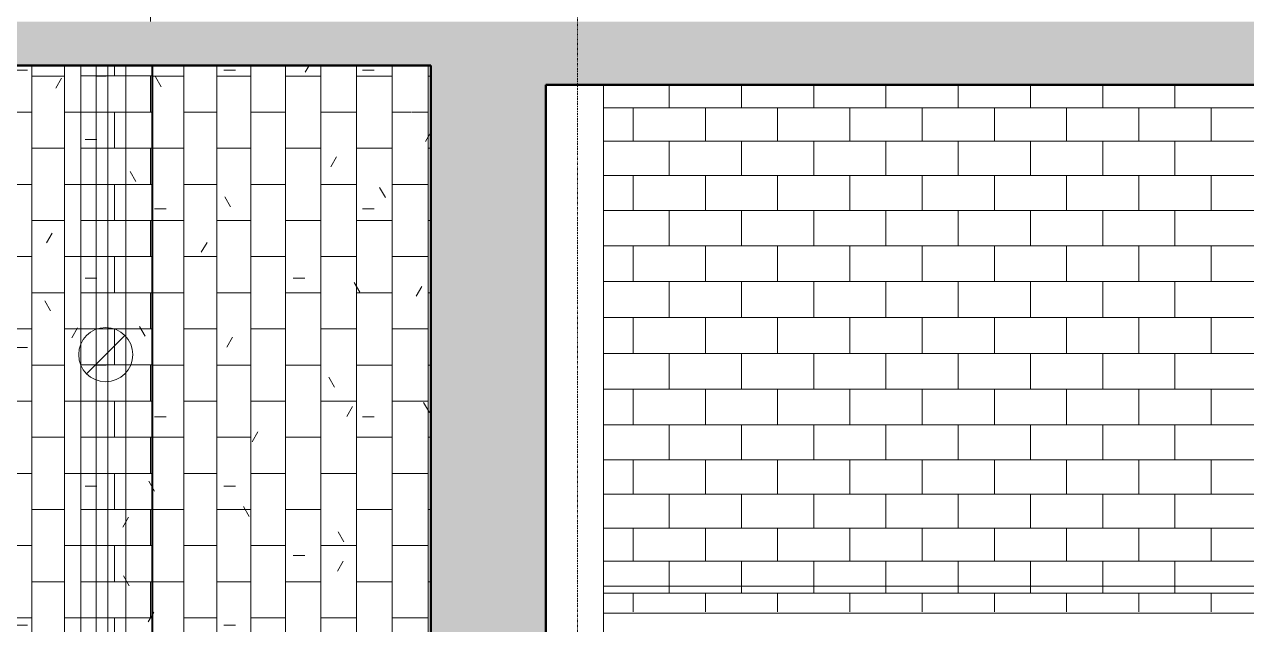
# Model space of a CAD drawing. Header units: inches. Extents: x -956 to 966, y -1111 to 895.
# Drawn here: x 553.9 to 689.3, y -115.1 to -48.7 of the extents above; entities that cross this region are included whole.
import ezdxf

# ---------------------------------------------------------------- set-up
doc = ezdxf.new("R2010")
doc.units = ezdxf.units.IN
doc.header["$MEASUREMENT"] = 0
doc.linetypes.add('Grid Line 1_4_', pattern=[0.4375, 0.25, -0.0625, 0.0625, -0.0625])
for name, color, linetype, lineweight in [('A-CLNG', 13, 'Continuous', 13), ('A-CLNG-PATT', 13, 'Continuous', 13), ('A-WALL-PATT', 111, 'Continuous', 13), ('E-LITE-EQPM', 33, 'Continuous', 9), ('I-WALL', 2, 'Continuous', 13), ('S-GRID', 1, 'Continuous', 9)]:
    doc.layers.add(name, color=color, linetype=linetype, lineweight=lineweight)

# ---------------------------------------------------------------- blocks, each defined once
blk = doc.blocks.new('Lighting - Recessed Can - 6_ Incandescent - 120V-2424124-7TH FLOOR TELECOM OVERHEAD ROUTING PLAN')
at = {"layer": 'E-LITE-EQPM', "color": 9}
for q in [(2.12, 2.12), (-2.12, -2.12)]:
    blk.add_line((0, 0), q, dxfattribs=at)
for start, end in [(360, 180), (180, 360)]:
    blk.add_arc((0, 0), 3, start, end, dxfattribs=at)
blk = doc.blocks.new('FP_1_65-7TH FLOOR TELECOM OVERHEAD ROUTING PLAN')
at = {"layer": 'A-CLNG-PATT', "color": 50}
for p, q in [((580.02, -217.24), (580.02, -53.24)), ((583.58, -217.24), (583.58, -53.24)), ((587.24, -217.24), (587.24, -53.24)), ((591, -217.24), (591, -53.24)), ((594.84, -217.24), (594.84, -53.24)), ((598.74, -64.36), (598.74, -53.24)), ((602.68, -217.24), (602.68, -53.24)), ((606.65, -217.24), (606.65, -53.24)), ((610.63, -53.47), (610.63, -53.24)), ((610.63, -53.94), (610.63, -53.53)), ((610.63, -216.53), (610.63, -53.96)), ((580.02, -54.39), (580.15, -54.39)), ((580.15, -54.39), (583.58, -54.39)), ((587.24, -54.39), (591, -54.39)), ((594.84, -54.39), (598.74, -54.39)), ((602.68, -54.39), (606.65, -54.39)), ((610.63, -54.39), (610.92, -54.39)), ((577.3, -58.39), (580.02, -58.39)), ((583.58, -58.39), (587.24, -58.39)), ((591, -58.39), (594.84, -58.39)), ((598.74, -58.39), (602.68, -58.39)), ((606.65, -58.39), (608.78, -58.39)), ((608.85, -58.39), (610.63, -58.39)), ((580.02, -62.39), (580.15, -62.39)), ((580.15, -62.39), (583.58, -62.39)), ((587.24, -62.39), (591, -62.39)), ((594.84, -62.39), (598.74, -62.39)), ((602.68, -62.39), (606.65, -62.39)), ((610.63, -62.39), (610.92, -62.39)), ((598.74, -217.24), (598.74, -64.37)), ((577.3, -66.39), (580.02, -66.39)), ((583.58, -66.39), (587.24, -66.39)), ((591, -66.39), (594.84, -66.39)), ((598.74, -66.39), (602.68, -66.39)), ((606.65, -66.39), (610.63, -66.39)), ((580.02, -70.39), (580.15, -70.39)), ((580.15, -70.39), (583.58, -70.39)), ((587.24, -70.39), (591, -70.39)), ((594.84, -70.39), (598.74, -70.39)), ((602.68, -70.39), (606.65, -70.39)), ((610.63, -70.39), (610.92, -70.39)), ((577.3, -74.39), (580.02, -74.39)), ((583.58, -74.39), (587.24, -74.39)), ((591, -74.39), (594.84, -74.39)), ((598.74, -74.39), (602.68, -74.39)), ((606.65, -74.39), (610.63, -74.39)), ((580.02, -78.39), (580.15, -78.39)), ((580.15, -78.39), (583.58, -78.39)), ((587.24, -78.39), (591, -78.39)), ((594.84, -78.39), (598.74, -78.39)), ((602.68, -78.39), (606.65, -78.39)), ((610.63, -78.39), (610.92, -78.39)), ((577.3, -82.39), (580.02, -82.39)), ((583.58, -82.39), (587.24, -82.39)), ((591, -82.39), (594.84, -82.39)), ((598.74, -82.39), (602.68, -82.39)), ((606.65, -82.39), (610.63, -82.39)), ((580.02, -86.39), (580.15, -86.39)), ((580.15, -86.39), (583.58, -86.39)), ((587.24, -86.39), (591, -86.39)), ((594.84, -86.39), (598.74, -86.39)), ((602.68, -86.39), (606.65, -86.39)), ((610.63, -86.39), (610.92, -86.39)), ((577.3, -90.39), (580.02, -90.39)), ((583.58, -90.39), (587.24, -90.39)), ((591, -90.39), (594.84, -90.39)), ((598.74, -90.39), (602.68, -90.39)), ((606.65, -90.39), (610.63, -90.39)), ((580.02, -94.39), (580.15, -94.39)), ((580.15, -94.39), (583.58, -94.39)), ((587.24, -94.39), (591, -94.39)), ((594.84, -94.39), (598.74, -94.39)), ((602.68, -94.39), (606.65, -94.39)), ((610.63, -94.39), (610.92, -94.39)), ((577.3, -98.39), (580.02, -98.39)), ((583.58, -98.39), (587.24, -98.39)), ((591, -98.39), (594.84, -98.39)), ((598.74, -98.39), (602.68, -98.39)), ((606.65, -98.39), (610.63, -98.39)), ((580.02, -102.39), (580.15, -102.39)), ((580.15, -102.39), (583.58, -102.39)), ((587.24, -102.39), (591, -102.39)), ((594.84, -102.39), (598.74, -102.39)), ((602.68, -102.39), (606.65, -102.39)), ((610.63, -102.39), (610.92, -102.39)), ((577.3, -106.39), (580.02, -106.39)), ((583.58, -106.39), (587.24, -106.39)), ((591, -106.39), (594.84, -106.39)), ((598.74, -106.39), (602.68, -106.39)), ((606.65, -106.39), (610.63, -106.39)), ((580.02, -110.39), (580.15, -110.39)), ((580.15, -110.39), (583.58, -110.39)), ((587.24, -110.39), (591, -110.39)), ((594.84, -110.39), (598.74, -110.39)), ((602.68, -110.39), (606.65, -110.39)), ((610.63, -110.39), (610.92, -110.39)), ((577.33, -114.39), (580.02, -114.39)), ((583.58, -114.39), (587.24, -114.39)), ((591, -114.39), (594.84, -114.39)), ((598.74, -114.39), (602.68, -114.39)), ((606.65, -114.39), (610.63, -114.39))]:
    blk.add_line(p, q, dxfattribs=at)
blk = doc.blocks.new('FP_1_72-7TH FLOOR TELECOM OVERHEAD ROUTING PLAN')
at = {"layer": 'A-CLNG-PATT', "color": 50}
for p, q in [((566.75, -82.61), (566.75, -53.24)), ((570.37, -82.63), (570.37, -53.24)), ((573.87, -82.46), (573.87, -53.24)), ((566.75, -54.39), (570.37, -54.39)), ((573.87, -54.39), (574.99, -54.39)), ((563.03, -58.39), (566.75, -58.39)), ((570.37, -58.39), (572.15, -58.39)), ((572.15, -58.39), (573.87, -58.39)), ((566.75, -62.39), (570.37, -62.39)), ((573.87, -62.39), (574.99, -62.39)), ((563.03, -66.39), (566.75, -66.39)), ((570.37, -66.39), (572.15, -66.39)), ((572.15, -66.39), (573.87, -66.39)), ((566.75, -70.39), (570.37, -70.39)), ((573.87, -70.39), (574.99, -70.39)), ((563.03, -74.39), (566.75, -74.39)), ((570.37, -74.39), (572.15, -74.39)), ((572.15, -74.39), (573.87, -74.39)), ((566.75, -78.39), (570.37, -78.39)), ((573.87, -78.39), (574.99, -78.39)), ((563.03, -82.39), (566.75, -82.39)), ((570.37, -82.39), (572.15, -82.39)), ((572.15, -82.39), (573.87, -82.39)), ((573.87, -88.03), (573.87, -82.46)), ((566.75, -183.18), (566.75, -82.65)), ((570.37, -83.1), (570.37, -82.65)), ((570.37, -83.72), (570.37, -83.12)), ((570.37, -84.45), (570.37, -83.74)), ((570.37, -85.22), (570.37, -84.47)), ((570.37, -86), (570.37, -85.24)), ((566.75, -86.39), (570.37, -86.39)), ((570.37, -136.72), (570.37, -86.02)), ((573.87, -86.39), (574.99, -86.39)), ((573.87, -132.46), (573.87, -88.03)), ((563.03, -90.39), (566.75, -90.39)), ((570.37, -90.39), (572.15, -90.39)), ((572.15, -90.39), (573.43, -90.39)), ((573.47, -90.39), (573.87, -90.39)), ((566.75, -94.39), (570.37, -94.39)), ((573.87, -94.39), (574.99, -94.39)), ((563.03, -98.39), (566.75, -98.39)), ((570.37, -98.39), (572.15, -98.39)), ((572.15, -98.39), (573.87, -98.39)), ((566.75, -102.39), (570.37, -102.39)), ((573.87, -102.39), (574.99, -102.39)), ((563.03, -106.39), (566.75, -106.39)), ((570.37, -106.39), (572.15, -106.39)), ((572.15, -106.39), (573.87, -106.39)), ((566.75, -110.39), (570.37, -110.39)), ((573.87, -110.39), (574.99, -110.39)), ((563.03, -114.39), (566.75, -114.39)), ((570.37, -114.39), (572.15, -114.39)), ((572.15, -114.39), (573.86, -114.39))]:
    blk.add_line(p, q, dxfattribs=at)
blk = doc.blocks.new('7th Floor Vault3 - 7th Floor Vault-3165199-7TH FLOOR TELECOM OVERHEAD ROUTING PLAN')
at = {"layer": 'A-CLNG-PATT'}
h = blk.add_hatch(dxfattribs=at)
h.set_pattern_fill('FP1_27', color=253, style=0, pattern_type=2)
h.set_pattern_definition([(0, (-28.123, -146.389), (0, -4), []), (270, (-28.123, -146.389), (-4, -4), [4, -4])])
h.paths.add_polyline_path([(572.15, -223.24), (580.15, -223.24), (580.15, -221.49), (572.15, -221.49)], flags=0)
h.paths.add_polyline_path([(580.15, -217.24), (580.15, -53.24), (572.15, -53.24), (572.15, -217.24), (578.96, -217.24)], flags=0)
h.paths.add_polyline_path([(572.15, -48.37), (580.15, -48.37), (580.15, 42.01), (574.43, 42.01), (574.43, 12.01), (572.15, 12.01), (572.15, -44.56)], flags=0)
h.paths.add_polyline_path([(580.15, 47.38), (580.15, 79.99), (572.15, 79.99), (572.15, 47.38), (578.96, 47.38)], flags=0)
h.paths.add_polyline_path([(572.15, 85.99), (580.15, 85.99), (580.15, 239.32), (572.15, 239.32), (572.15, 113.86)], flags=0)
h.paths.add_polyline_path([(572.15, 244.69), (580.15, 244.69), (580.15, 264.63), (572.15, 264.63), (572.15, 248.36)], flags=0)
at = {"layer": 'A-CLNG', "color": 10, "lineweight": 9}
for p, q in [((572.15, -82.64), (572.15, -53.24)), ((572.15, -82.64), (572.15, -53.24)), ((575.15, -53.24), (575.15, -82.27)), ((577.15, -83.25), (577.15, -53.24)), ((580.15, -217.24), (580.15, -53.24)), ((580.15, -217.24), (580.15, -53.24)), ((575.15, -82.27), (575.15, -88.22)), ((572.15, -83.12), (572.15, -82.65)), ((572.15, -83.12), (572.15, -82.65)), ((572.15, -83.74), (572.15, -83.12)), ((572.15, -83.74), (572.15, -83.12)), ((572.15, -84.17), (572.15, -83.74)), ((572.15, -84.17), (572.15, -83.74)), ((577.15, -87.24), (577.15, -83.25)), ((572.15, -86.3), (572.15, -84.19)), ((572.15, -133.67), (572.15, -86.3)), ((572.15, -133.67), (572.15, -86.3)), ((577.15, -133.25), (577.15, -87.24)), ((575.15, -88.22), (575.15, -132.27))]:
    blk.add_line(p, q, dxfattribs=at)
at = {"layer": 'A-CLNG', "color": 9, "lineweight": 9}
blk.add_line((572.15, -86.3), (572.15, -84.19), dxfattribs=at)
for name in ['FP_1_65-7TH FLOOR TELECOM OVERHEAD ROUTING PLAN', 'FP_1_72-7TH FLOOR TELECOM OVERHEAD ROUTING PLAN']:
    blk.add_blockref(name, (0, 0), dxfattribs=at)
blk = doc.blocks.new('FP_1_74-7TH FLOOR TELECOM OVERHEAD ROUTING PLAN')
at = {"layer": 'A-CLNG-PATT', "color": 253}
for p, q in [((625.34, -55.37), (625.34, -57.9)), ((633.34, -55.37), (633.34, -57.9)), ((641.34, -55.37), (641.34, -57.9)), ((649.34, -55.37), (649.34, -57.9)), ((657.34, -55.37), (657.34, -57.9)), ((665.34, -55.37), (665.34, -57.9)), ((673.34, -55.37), (673.34, -57.9)), ((681.34, -55.37), (681.34, -57.9)), ((618.05, -57.9), (801.15, -57.9)), ((621.34, -57.9), (621.34, -61.61)), ((629.34, -57.9), (629.34, -61.61)), ((637.34, -57.9), (637.34, -61.61)), ((645.34, -57.9), (645.34, -61.61)), ((653.34, -57.9), (653.34, -61.61)), ((661.34, -57.9), (661.34, -61.61)), ((669.34, -57.9), (669.34, -61.61)), ((677.34, -57.9), (677.34, -61.61)), ((685.34, -57.9), (685.34, -61.61)), ((618.05, -61.61), (801.15, -61.61)), ((625.34, -61.61), (625.34, -65.4)), ((633.34, -61.61), (633.34, -65.4)), ((641.34, -61.61), (641.34, -65.4)), ((649.34, -61.61), (649.34, -65.4)), ((657.34, -61.61), (657.34, -65.4)), ((665.34, -61.61), (665.34, -65.4)), ((673.34, -61.61), (673.34, -65.4)), ((681.34, -61.61), (681.34, -65.4)), ((618.05, -65.4), (801.15, -65.4)), ((621.34, -65.4), (621.34, -69.27)), ((629.34, -65.4), (629.34, -69.27)), ((637.34, -65.4), (637.34, -69.27)), ((645.34, -65.4), (645.34, -69.27)), ((653.34, -65.4), (653.34, -69.27)), ((661.34, -65.4), (661.34, -69.27)), ((669.34, -65.4), (669.34, -69.27)), ((677.34, -65.4), (677.34, -69.27)), ((685.34, -65.4), (685.34, -69.27)), ((618.05, -69.27), (801.15, -69.27)), ((625.34, -69.27), (625.34, -73.19)), ((633.34, -69.27), (633.34, -73.19)), ((641.34, -69.27), (641.34, -73.19)), ((649.34, -69.27), (649.34, -73.19)), ((657.34, -69.27), (657.34, -73.19)), ((665.34, -69.27), (665.34, -73.19)), ((673.34, -69.27), (673.34, -73.19)), ((681.34, -69.27), (681.34, -73.19)), ((618.05, -73.19), (801.15, -73.19)), ((621.34, -73.19), (621.34, -77.14)), ((629.34, -73.19), (629.34, -77.14)), ((637.34, -73.19), (637.34, -77.14)), ((645.34, -73.19), (645.34, -77.14)), ((653.34, -73.19), (653.34, -77.14)), ((661.34, -73.19), (661.34, -77.14)), ((669.34, -73.19), (669.34, -77.14)), ((677.34, -73.19), (677.34, -77.14)), ((685.34, -73.19), (685.34, -77.14)), ((618.05, -77.14), (801.15, -77.14)), ((625.34, -77.14), (625.34, -81.12)), ((633.34, -77.14), (633.34, -81.12)), ((641.34, -77.14), (641.34, -81.12)), ((649.34, -77.14), (649.34, -81.12)), ((657.34, -77.14), (657.34, -81.12)), ((665.34, -77.14), (665.34, -81.12)), ((673.34, -77.14), (673.34, -81.12)), ((681.34, -77.14), (681.34, -81.12)), ((618.05, -81.12), (801.15, -81.12)), ((621.34, -81.12), (621.34, -85.1)), ((629.34, -81.12), (629.34, -85.1)), ((637.34, -81.12), (637.34, -85.1)), ((645.34, -81.12), (645.34, -85.1)), ((653.34, -81.12), (653.34, -85.1)), ((661.34, -81.12), (661.34, -85.1)), ((669.34, -81.12), (669.34, -85.1)), ((677.34, -81.12), (677.34, -85.1)), ((685.34, -81.12), (685.34, -85.1)), ((618.05, -85.1), (801.15, -85.1)), ((625.34, -85.1), (625.34, -89.07)), ((633.34, -85.1), (633.34, -89.07)), ((641.34, -85.1), (641.34, -89.07)), ((649.34, -85.1), (649.34, -89.07)), ((657.34, -85.1), (657.34, -89.07)), ((665.34, -85.1), (665.34, -89.07)), ((673.34, -85.1), (673.34, -89.07)), ((681.34, -85.1), (681.34, -89.07)), ((618.05, -89.07), (801.15, -89.07)), ((621.34, -89.07), (621.34, -93)), ((629.34, -89.07), (629.34, -93)), ((637.34, -89.07), (637.34, -93)), ((645.34, -89.07), (645.34, -93)), ((653.34, -89.07), (653.34, -93)), ((661.34, -89.07), (661.34, -93)), ((669.34, -89.07), (669.34, -93)), ((677.34, -89.07), (677.34, -93)), ((685.34, -89.07), (685.34, -93)), ((618.05, -93), (801.15, -93)), ((625.34, -93), (625.34, -96.89)), ((633.34, -93), (633.34, -96.89)), ((641.34, -93), (641.34, -96.89)), ((649.34, -93), (649.34, -96.89)), ((657.34, -93), (657.34, -96.89)), ((665.34, -93), (665.34, -96.89)), ((673.34, -93), (673.34, -96.89)), ((681.34, -93), (681.34, -96.89)), ((618.05, -96.89), (801.15, -96.89)), ((621.34, -96.89), (621.34, -100.71)), ((629.34, -96.89), (629.34, -100.71)), ((637.34, -96.89), (637.34, -100.71)), ((645.34, -96.89), (645.34, -100.71)), ((653.34, -96.89), (653.34, -100.71)), ((661.34, -96.89), (661.34, -100.71)), ((669.34, -96.89), (669.34, -100.71)), ((677.34, -96.89), (677.34, -100.71)), ((685.34, -96.89), (685.34, -100.71)), ((618.05, -100.71), (801.15, -100.71)), ((625.34, -100.71), (625.34, -104.46)), ((633.34, -100.71), (633.34, -104.46)), ((641.34, -100.71), (641.34, -104.46)), ((649.34, -100.71), (649.34, -104.46)), ((657.34, -100.71), (657.34, -104.46)), ((665.34, -100.71), (665.34, -104.46)), ((673.34, -100.71), (673.34, -104.46)), ((681.34, -100.71), (681.34, -104.46)), ((618.05, -104.46), (801.15, -104.46)), ((621.34, -104.46), (621.34, -108.1)), ((629.34, -104.46), (629.34, -108.1)), ((637.34, -104.46), (637.34, -108.1)), ((645.34, -104.46), (645.34, -108.1)), ((653.34, -104.46), (653.34, -108.1)), ((661.34, -104.46), (661.34, -108.1)), ((669.34, -104.46), (669.34, -108.1)), ((677.34, -104.46), (677.34, -108.1)), ((685.34, -104.46), (685.34, -108.1)), ((618.05, -108.1), (801.15, -108.1)), ((625.34, -108.1), (625.34, -110.87)), ((633.34, -108.1), (633.34, -110.87)), ((641.34, -108.1), (641.34, -110.87)), ((649.34, -108.1), (649.34, -110.87)), ((657.34, -108.1), (657.34, -110.87)), ((665.34, -108.1), (665.34, -110.87)), ((673.34, -108.1), (673.34, -110.87)), ((681.34, -108.1), (681.34, -110.87))]:
    blk.add_line(p, q, dxfattribs=at)
at = {"layer": 'A-CLNG-PATT', "color": 7}
for p, q in [((625.34, -110.87), (625.34, -111.64)), ((633.34, -110.87), (633.34, -111.64)), ((641.34, -110.87), (641.34, -111.64)), ((649.34, -110.87), (649.34, -111.64)), ((657.34, -110.87), (657.34, -111.64)), ((665.34, -110.87), (665.34, -111.64)), ((673.34, -110.87), (673.34, -111.64)), ((681.34, -110.87), (681.34, -111.64)), ((618.05, -111.64), (801.15, -111.64)), ((621.34, -111.64), (621.34, -113.72)), ((629.34, -111.64), (629.34, -113.72)), ((637.34, -111.64), (637.34, -113.72)), ((645.34, -111.64), (645.34, -113.72)), ((653.34, -111.64), (653.34, -113.72)), ((661.34, -111.64), (661.34, -113.72)), ((669.34, -111.64), (669.34, -113.72)), ((677.34, -111.64), (677.34, -113.72)), ((685.34, -111.64), (685.34, -113.72))]:
    blk.add_line(p, q, dxfattribs=at)
blk = doc.blocks.new('7th Floor Vault4 - 7th Floor Vault-3167701-7TH FLOOR TELECOM OVERHEAD ROUTING PLAN')
at = {"layer": 'A-CLNG', "color": 9, "lineweight": 9}
for p, q in [((618.05, -55.35), (618.05, -110.89)), ((618.05, -110.87), (618.05, -118.87)), ((801.15, -110.87), (618.05, -110.87))]:
    blk.add_line(p, q, dxfattribs=at)
at = {"layer": 'A-CLNG', "color": 10, "lineweight": 9}
for p, q in [((618.05, -110.87), (618.05, -55.37)), ((618.05, -113.87), (618.05, -110.87))]:
    blk.add_line(p, q, dxfattribs=at)
at = {"layer": 'A-CLNG', "color": 254, "lineweight": 9}
for p, q in [((618.05, -113.87), (618.05, -110.87)), ((801.15, -110.87), (618.05, -110.87)), ((618.05, -110.89), (618.05, -113.87)), ((618.05, -115.87), (618.05, -113.87)), ((801.15, -113.87), (618.05, -113.87))]:
    blk.add_line(p, q, dxfattribs=at)
at = {"layer": 'A-CLNG', "color": 9, "lineweight": 9}
blk.add_blockref('FP_1_74-7TH FLOOR TELECOM OVERHEAD ROUTING PLAN', (0, 0), dxfattribs=at)

msp = doc.modelspace()

# ---------------------------------------------------------------- hatches: boundary and pattern name
at = {"layer": 'A-CLNG-PATT'}
h = msp.add_hatch(dxfattribs=at)
h.set_pattern_fill('FP1_13', color=253, style=0, pattern_type=2)
h.set_pattern_definition([(0, (0, 0), (30.72, 7.68), [1.267, -21.773, 1.267, -21.773, -122.88]), (0, (0, 0), (30.72, 7.68), [-46.08, 1.267, -44.813, 1.267, -21.773, -53.76]), (0, (0, 0), (30.72, 7.68), [-115.2, 1.267, -14.093, 1.267, -37.133]), (120, (11.52, 3.84), (-22.011075, 22.7643), [1.267, -21.773, 1.267, -21.773, -122.88]), (120, (11.52, 3.84), (-22.011075, 22.7643), [-46.08, 1.267, -44.813, 1.267, -21.773, -53.76]), (120, (11.52, 3.84), (-22.011075, 22.7643), [-115.2, 1.267, -14.093, 1.267, -37.133]), (240, (15.36, 19.2), (-8.708925, -30.4443), [1.267, -21.773, 1.267, -21.773, -122.88]), (240, (15.36, 19.2), (-8.708925, -30.4443), [-46.08, 1.267, -44.813, 1.267, -21.773, -53.76]), (240, (15.36, 19.2), (-8.708925, -30.4443), [-115.2, 1.267, -14.093, 1.267, -37.133])])
h.paths.add_polyline_path([(566.96, -217.24), (598.92, -217.24), (598.92, -53.24), (461.42, -53.24), (461.42, -114.99), (522.17, -114.99), (522.17, -119.87), (461.42, -119.87), (461.42, -217.24), (537.26, -217.24)], flags=0)
h.paths.add_polyline_path([(502.93, -188.24), (502.15, -188.14), (501.43, -187.84), (500.81, -187.37), (500.33, -186.74), (500.03, -186.02), (499.93, -185.24), (500.03, -184.47), (500.33, -183.74), (500.81, -183.12), (501.43, -182.65), (502.15, -182.35), (502.93, -182.24), (503.71, -182.35), (504.43, -182.65), (505.09, -183.18), (505.53, -183.74), (505.83, -184.47), (505.93, -185.24), (505.83, -186.02), (505.53, -186.74), (505.05, -187.37), (504.43, -187.84), (503.71, -188.14)], flags=0)
h.paths.add_polyline_path([(562.93, -188.24), (562.15, -188.14), (561.43, -187.84), (560.81, -187.37), (560.33, -186.74), (560.03, -186.02), (559.93, -185.24), (560.03, -184.47), (560.33, -183.74), (560.81, -183.12), (561.43, -182.65), (562.15, -182.35), (562.93, -182.24), (563.71, -182.35), (564.43, -182.65), (565.09, -183.18), (565.53, -183.74), (565.83, -184.47), (565.93, -185.24), (565.83, -186.02), (565.53, -186.74), (565.05, -187.37), (564.43, -187.84), (563.71, -188.14)], flags=0)
h.paths.add_polyline_path([(502.93, -138.24), (502.15, -138.14), (501.43, -137.84), (500.81, -137.37), (500.33, -136.74), (500.03, -136.02), (499.93, -135.24), (500.03, -134.47), (500.39, -133.67), (500.81, -133.12), (501.43, -132.65), (502.15, -132.35), (502.93, -132.24), (503.71, -132.35), (504.43, -132.65), (505.05, -133.12), (505.53, -133.74), (505.83, -134.47), (505.93, -135.24), (505.83, -136.02), (505.53, -136.74), (505.05, -137.37), (504.43, -137.84), (503.71, -138.14)], flags=0)
h.paths.add_polyline_path([(562.93, -138.24), (562.15, -138.14), (561.43, -137.84), (560.81, -137.37), (560.33, -136.74), (560.03, -136.02), (559.93, -135.24), (560.03, -134.47), (560.39, -133.67), (560.81, -133.12), (561.43, -132.65), (562.15, -132.35), (562.93, -132.24), (563.71, -132.35), (564.43, -132.65), (565.05, -133.12), (565.53, -133.74), (565.83, -134.47), (565.93, -135.24), (565.83, -136.02), (565.53, -136.74), (565.05, -137.37), (564.43, -137.84), (563.71, -138.14)], flags=0)
h.paths.add_polyline_path([(502.93, -88.24), (502.15, -88.14), (501.43, -87.84), (500.81, -87.37), (500.33, -86.74), (500.03, -86.02), (499.93, -85.24), (500.03, -84.47), (500.33, -83.74), (500.81, -83.12), (501.43, -82.65), (502.15, -82.35), (502.93, -82.24), (503.71, -82.35), (504.43, -82.65), (505.05, -83.12), (505.53, -83.74), (505.83, -84.47), (505.93, -85.24), (505.83, -86.02), (505.53, -86.74), (505.05, -87.37), (504.43, -87.84), (503.71, -88.14)], flags=0)
h.paths.add_polyline_path([(562.93, -88.24), (562.15, -88.14), (561.43, -87.84), (560.81, -87.37), (560.33, -86.74), (560.03, -86.02), (559.93, -85.24), (560.03, -84.47), (560.33, -83.74), (560.81, -83.12), (561.43, -82.65), (562.15, -82.35), (562.93, -82.24), (563.71, -82.35), (564.43, -82.65), (565.05, -83.12), (565.53, -83.74), (565.83, -84.47), (565.93, -85.24), (565.83, -86.02), (565.53, -86.74), (565.05, -87.37), (564.43, -87.84), (563.71, -88.14)], flags=0)
at = {"layer": 'A-WALL-PATT'}
h = msp.add_hatch(color=253, dxfattribs=at)
h.paths.add_polyline_path([(596.66, -53.24), (598.92, -53.24), (598.92, -48.37), (504.42, -48.37), (504.42, -53.24), (581.81, -53.24)], flags=0)
h.paths.add_polyline_path([(456.67, -53.24), (464.42, -53.24), (464.42, -48.37), (456.67, -48.37)], flags=0)
for points in [[(598.92, -217.24), (603.18, -217.24), (603.18, -215.24), (611.67, -215.24), (611.67, -48.37), (598.92, -48.37), (598.92, -212.88)], [(638.27, -55.37), (638.27, -48.37), (611.67, -48.37), (611.67, -55.37), (626.36, -55.37)]]:
    msp.add_hatch(color=253, dxfattribs=at).paths.add_polyline_path(points, flags=0)
h = msp.add_hatch(color=253, dxfattribs=at)
h.paths.add_polyline_path([(805.4, -55.37), (810.15, -55.37), (810.15, -48.37), (797.65, -48.37), (797.65, -55.37), (804.56, -55.37)], flags=0)
h.paths.add_polyline_path([(715.46, -55.37), (721.65, -55.37), (721.65, -48.37), (638.27, -48.37), (638.27, -55.37), (685.76, -55.37)], flags=0)

# ---------------------------------------------------------------- linework, layer by layer
at = {"layer": 'A-CLNG', "color": 50}
for p, q in [((598.92, -53.24), (463.01, -53.24)), ((598.92, -217.24), (598.92, -53.24))]:
    msp.add_line(p, q, dxfattribs=at)
for start, end in [(0, 180), (180, 0)]:
    msp.add_arc((562.93, -85.24), 3, start, end, dxfattribs=at)
at = {"layer": 'A-CLNG', "color": 253}
for start, end in [(0, 180), (180, 360)]:
    msp.add_arc((562.93, -85.24), 3, start, end, dxfattribs=at)
at = {"layer": 'I-WALL', "color": 133, "lineweight": 50}
for p, q in [((598.92, -53.24), (504.42, -53.24)), ((598.92, -217.24), (598.92, -53.24)), ((611.67, -55.37), (611.67, -207.24)), ((638.27, -55.37), (611.67, -55.37)), ((721.65, -55.37), (638.27, -55.37))]:
    msp.add_line(p, q, dxfattribs=at)
at = {"layer": 'S-GRID', "linetype": 'Grid Line 1_4_'}
msp.add_line((615.18, -423.37), (615.18, 870.85), dxfattribs=at)

# ---------------------------------------------------------------- block references
at = {"layer": 'A-CLNG', "color": 10, "lineweight": 9}
msp.add_blockref('7th Floor Vault3 - 7th Floor Vault-3165199-7TH FLOOR TELECOM OVERHEAD ROUTING PLAN', (-12, 0), dxfattribs=at)
at = {"layer": 'A-CLNG', "color": 254, "lineweight": 9}
msp.add_blockref('7th Floor Vault4 - 7th Floor Vault-3167701-7TH FLOOR TELECOM OVERHEAD ROUTING PLAN', (0, 0), dxfattribs=at)
at = {"layer": 'E-LITE-EQPM', "color": 9}
msp.add_blockref('Lighting - Recessed Can - 6_ Incandescent - 120V-2424124-7TH FLOOR TELECOM OVERHEAD ROUTING PLAN', (562.93, -85.24), dxfattribs=at)

doc.saveas('drawing.dxf')
